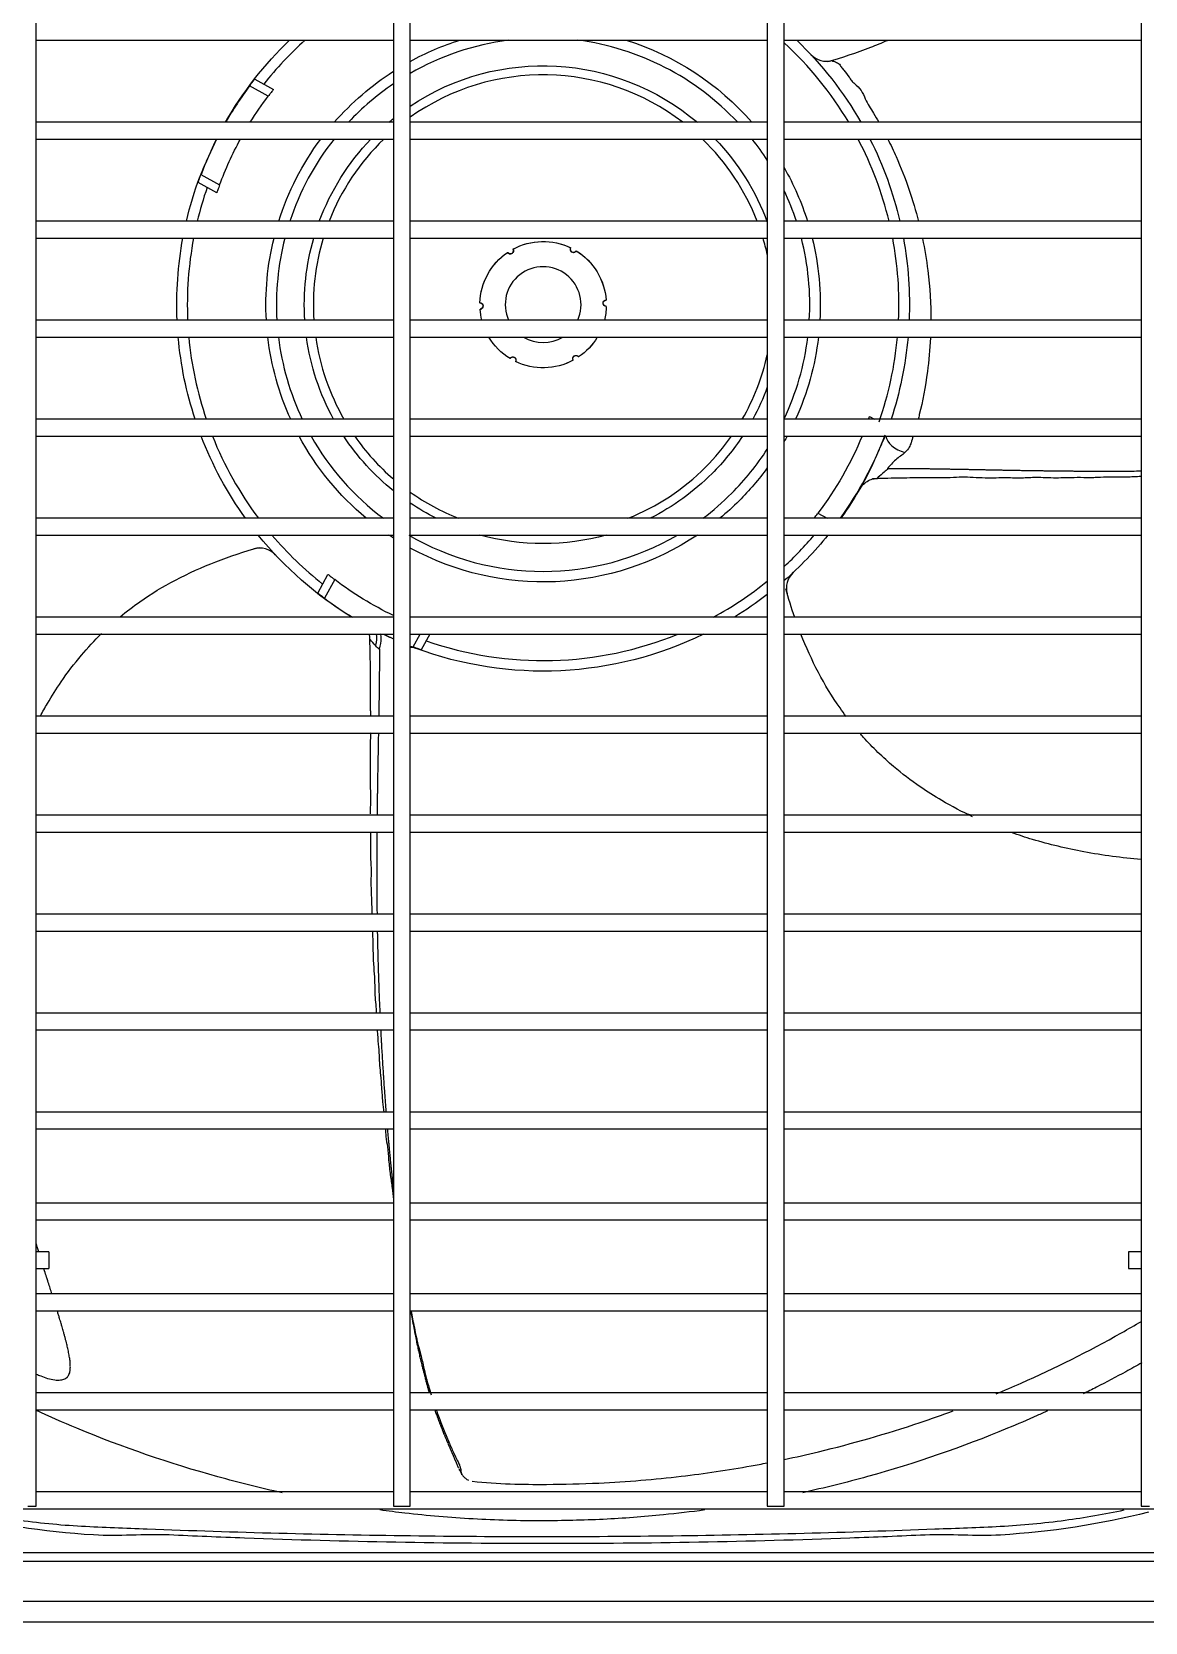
# Model space of a CAD drawing. Extents: x 58467 to 79089, y -33726 to -17391.
# Drawn here: x 78310.51 to 78336.95, y -19215.69 to -19177.94 of the extents above; entities that cross this region are included whole.
import ezdxf

# ---------------------------------------------------------------- set-up
doc = ezdxf.new("R2010")
doc.units = 0
doc.header["$LTSCALE"] = 100

# ---------------------------------------------------------------- blocks, each defined once
blk = doc.blocks.new('ZSGT')
at = {"color": 3}
for p, q in [((40273.512, -24624.08, -3.539), (40273.512, -24505.717, -3.539)), ((40281.991, -24505.717, -3.539), (40281.991, -24624.08, -3.539)), ((40282.391, -24624.08, -3.539), (40282.391, -24505.717, -3.539)), ((40290.87, -24505.717, -3.539), (40290.87, -24624.08, -3.539)), ((40291.27, -24624.08, -3.539), (40291.27, -24505.717, -3.539)), ((40299.748, -24505.717, -3.539), (40299.748, -24624.08, -3.539)), ((40273.513, -24589.278, -3.539), (40281.992, -24589.278, -3.539)), ((40282.392, -24589.278, -3.539), (40290.869, -24589.278, -3.539)), ((40291.269, -24589.278, -3.539), (40299.748, -24589.278, -3.539)), ((40291.906, -24589.621, -3.539), (40291.924, -24589.641, -3.539)), ((40278.7, -24590.204, -3.539), (40279.145, -24590.448, -3.539)), ((40279.02, -24590.608, -3.539), (40278.577, -24590.365, -3.539)), ((40281.992, -24591.228, -3.539), (40273.513, -24591.228, -3.539)), ((40290.869, -24591.228, -3.539), (40282.392, -24591.228, -3.539)), ((40299.748, -24591.228, -3.539), (40291.269, -24591.228, -3.539)), ((40273.513, -24591.628, -3.539), (40281.992, -24591.628, -3.539)), ((40282.392, -24591.628, -3.539), (40290.869, -24591.628, -3.539)), ((40291.269, -24591.628, -3.539), (40299.748, -24591.628, -3.539)), ((40277.423, -24592.468, -3.539), (40277.866, -24592.712, -3.539)), ((40277.798, -24592.902, -3.539), (40277.353, -24592.658, -3.539)), ((40281.992, -24593.577, -3.539), (40273.513, -24593.577, -3.539)), ((40290.869, -24593.577, -3.539), (40282.392, -24593.577, -3.539)), ((40299.748, -24593.577, -3.539), (40291.269, -24593.577, -3.539)), ((40273.513, -24593.977, -3.539), (40281.992, -24593.977, -3.539)), ((40282.392, -24593.977, -3.539), (40290.869, -24593.977, -3.539)), ((40291.269, -24593.977, -3.539), (40299.748, -24593.977, -3.539)), ((40281.992, -24595.927, -3.539), (40273.513, -24595.927, -3.539)), ((40290.869, -24595.927, -3.539), (40282.392, -24595.927, -3.539)), ((40299.748, -24595.927, -3.539), (40291.269, -24595.927, -3.539)), ((40273.513, -24596.327, -3.539), (40281.992, -24596.327, -3.539)), ((40282.392, -24596.327, -3.539), (40290.869, -24596.327, -3.539)), ((40291.269, -24596.327, -3.539), (40299.748, -24596.327, -3.539)), ((40293.295, -24598.211, -3.539), (40293.415, -24598.277, -3.539)), ((40281.992, -24598.277, -3.539), (40273.513, -24598.277, -3.539)), ((40290.869, -24598.277, -3.539), (40282.392, -24598.277, -3.539)), ((40299.748, -24598.277, -3.539), (40291.269, -24598.277, -3.539)), ((40273.513, -24598.677, -3.539), (40281.992, -24598.677, -3.539)), ((40282.392, -24598.677, -3.539), (40290.869, -24598.677, -3.539)), ((40291.269, -24598.677, -3.539), (40299.748, -24598.677, -3.539)), ((40292.073, -24600.506, -3.539), (40292.293, -24600.626, -3.539)), ((40281.992, -24600.626, -3.539), (40273.513, -24600.626, -3.539)), ((40290.869, -24600.626, -3.539), (40282.392, -24600.626, -3.539)), ((40299.748, -24600.626, -3.539), (40291.269, -24600.626, -3.539)), ((40273.513, -24601.026, -3.539), (40281.992, -24601.026, -3.539)), ((40282.392, -24601.026, -3.539), (40290.869, -24601.026, -3.539)), ((40291.269, -24601.026, -3.539), (40299.748, -24601.026, -3.539)), ((40279.188, -24601.492, -3.539), (40279.17, -24601.472, -3.539)), ((40280.194, -24602.404, -3.539), (40280.438, -24601.959, -3.539)), ((40291.482, -24601.916, -3.539), (40291.463, -24601.934, -3.539)), ((40280.598, -24602.083, -3.539), (40280.355, -24602.526, -3.539)), ((40281.992, -24602.976, -3.539), (40273.513, -24602.976, -3.539)), ((40290.869, -24602.976, -3.539), (40282.392, -24602.976, -3.539)), ((40299.748, -24602.976, -3.539), (40291.269, -24602.976, -3.539)), ((40273.513, -24603.376, -3.539), (40281.992, -24603.376, -3.539)), ((40282.392, -24603.376, -3.539), (40290.869, -24603.376, -3.539)), ((40282.458, -24603.681, -3.539), (40282.626, -24603.376, -3.539)), ((40282.854, -24603.376, -3.539), (40282.648, -24603.75, -3.539)), ((40291.269, -24603.376, -3.539), (40299.748, -24603.376, -3.539)), ((40281.992, -24605.325, -3.539), (40273.513, -24605.325, -3.539)), ((40290.869, -24605.325, -3.539), (40282.392, -24605.325, -3.539)), ((40299.748, -24605.325, -3.539), (40291.269, -24605.325, -3.539)), ((40273.513, -24605.725, -3.539), (40281.992, -24605.725, -3.539)), ((40282.392, -24605.725, -3.539), (40290.869, -24605.725, -3.539)), ((40291.269, -24605.725, -3.539), (40299.748, -24605.725, -3.539)), ((40281.992, -24607.675, -3.539), (40273.513, -24607.675, -3.539)), ((40290.869, -24607.675, -3.539), (40282.392, -24607.675, -3.539)), ((40299.748, -24607.675, -3.539), (40291.269, -24607.675, -3.539)), ((40273.513, -24608.075, -3.539), (40281.992, -24608.075, -3.539)), ((40282.392, -24608.075, -3.539), (40290.869, -24608.075, -3.539)), ((40291.269, -24608.075, -3.539), (40299.748, -24608.075, -3.539)), ((40281.992, -24610.025, -3.539), (40273.513, -24610.025, -3.539)), ((40290.869, -24610.025, -3.539), (40282.392, -24610.025, -3.539)), ((40299.748, -24610.025, -3.539), (40291.269, -24610.025, -3.539)), ((40273.513, -24610.425, -3.539), (40281.992, -24610.425, -3.539)), ((40282.392, -24610.425, -3.539), (40290.869, -24610.425, -3.539)), ((40291.269, -24610.425, -3.539), (40299.748, -24610.425, -3.539)), ((40281.992, -24612.374, -3.539), (40273.513, -24612.374, -3.539)), ((40290.869, -24612.374, -3.539), (40282.392, -24612.374, -3.539)), ((40299.748, -24612.374, -3.539), (40291.269, -24612.374, -3.539)), ((40273.513, -24612.774, -3.539), (40281.992, -24612.774, -3.539)), ((40282.392, -24612.774, -3.539), (40290.869, -24612.774, -3.539)), ((40291.269, -24612.774, -3.539), (40299.748, -24612.774, -3.539)), ((40281.992, -24614.724, -3.539), (40273.513, -24614.724, -3.539)), ((40290.869, -24614.724, -3.539), (40282.392, -24614.724, -3.539)), ((40299.748, -24614.724, -3.539), (40291.269, -24614.724, -3.539)), ((40273.513, -24615.124, -3.539), (40281.992, -24615.124, -3.539)), ((40282.392, -24615.124, -3.539), (40290.869, -24615.124, -3.539)), ((40291.269, -24615.124, -3.539), (40299.748, -24615.124, -3.539)), ((40281.992, -24616.881, -3.539), (40273.513, -24616.881, -3.539)), ((40290.869, -24616.881, -3.539), (40282.392, -24616.881, -3.539)), ((40299.748, -24616.881, -3.539), (40291.269, -24616.881, -3.539)), ((40273.513, -24617.281, -3.539), (40281.992, -24617.281, -3.539)), ((40282.392, -24617.281, -3.539), (40290.869, -24617.281, -3.539)), ((40291.269, -24617.281, -3.539), (40299.748, -24617.281, -3.539)), ((40273.812, -24618.038, -3.539), (40273.512, -24618.038, -3.539)), ((40299.748, -24618.038, -3.539), (40299.448, -24618.038, -3.539)), ((40299.448, -24618.038, -3.539), (40299.448, -24618.438, -3.539)), ((40273.512, -24618.438, -3.539), (40273.812, -24618.438, -3.539)), ((40299.448, -24618.438, -3.539), (40299.748, -24618.438, -3.539)), ((40281.991, -24619.037, -3.539), (40273.513, -24619.037, -3.539)), ((40290.87, -24619.037, -3.539), (40282.391, -24619.037, -3.539)), ((40299.748, -24619.037, -3.539), (40291.27, -24619.037, -3.539)), ((40273.513, -24619.437, -3.539), (40281.991, -24619.437, -3.539)), ((40273.513, -24619.437, -3.539), (40281.991, -24619.437, -3.539)), ((40282.391, -24619.437, -3.539), (40290.87, -24619.437, -3.539)), ((40291.27, -24619.437, -3.539), (40299.748, -24619.437, -3.539)), ((40281.992, -24621.387, -3.539), (40273.512, -24621.387, -3.539)), ((40290.87, -24621.387, -3.539), (40282.391, -24621.387, -3.539)), ((40299.748, -24621.387, -3.539), (40291.269, -24621.387, -3.539)), ((40273.512, -24621.787, -3.539), (40281.992, -24621.787, -3.539)), ((40282.391, -24621.787, -3.539), (40290.87, -24621.787, -3.539)), ((40291.269, -24621.787, -3.539), (40299.748, -24621.787, -3.539)), ((40281.992, -24623.737, -3.539), (40273.512, -24623.737, -3.539)), ((40290.87, -24623.737, -3.539), (40282.391, -24623.737, -3.539)), ((40299.748, -24623.737, -3.539), (40291.269, -24623.737, -3.539)), ((40263.934, -24624.137, -3.539), (40309.327, -24624.137, -3.539)), ((40273.312, -24624.08, -3.539), (40273.512, -24624.08, -3.539)), ((40281.991, -24624.08, -3.539), (40282.191, -24624.08, -3.539)), ((40282.191, -24624.08, -3.539), (40282.391, -24624.08, -3.539)), ((40290.87, -24624.08, -3.539), (40291.07, -24624.08, -3.539)), ((40291.07, -24624.08, -3.539), (40291.27, -24624.08, -3.539)), ((40299.748, -24624.08, -3.539), (40299.948, -24624.08, -3.539)), ((40311.158, -24625.391, -3.539), (40262.103, -24625.391, -3.539)), ((40262.255, -24625.179, -3.539), (40311.006, -24625.179, -3.539)), ((40255.667, -24626.332, -3.539), (40323.672, -24626.332, -3.539)), ((40323.672, -24626.832, -3.539), (40255.667, -24626.832, -3.539))]:
    blk.add_line(p, q, dxfattribs=at)
at = {"color": 3, "extrusion": (0, 0, -1)}
for centre, radius, start, end in [((-40285.547, -24595.557, 3.539), 8.699, 29.8462, 46.2041), ((-40285.547, -24595.557, 3.539), 6.582, 61.3463, 72.5288), ((-40285.547, -24595.557, 3.539), 5.671, 56.1881, 130.2356), ((-40285.547, -24595.557, 3.539), 6.582, 107.46, 138.87), ((-40285.547, -24595.557, 3.539), 8.699, 133.7974, 150.1554), ((-40285.547, -24595.557, 3.539), 6.582, 41.1187, 57.3019), ((-40285.547, -24595.557, 3.539), 8.191, 31.9061, 37.1733), ((-40285.547, -24595.557, 3.539), 5.671, 49.7531, 51.1706), ((-40285.547, -24595.557, 3.539), 8.191, 20.3267, 28.6663), ((-40285.547, -24595.557, 3.539), 6.582, 17.4994, 36.6469), ((-40285.547, -24595.557, 3.539), 5.671, 20.4244, 43.8468), ((-40285.547, -24595.557, 3.539), 5.671, 136.1419, 159.8006), ((-40285.547, -24595.557, 3.539), 8.699, 153.1491, 166.8469), ((-40285.547, -24595.557, 3.539), 8.699, 13.1523, 20.4357), ((-40285.547, -24595.557, 3.539), 6.582, 150.3844, 162.4894), ((-40285.547, -24595.557, 3.539), 8.699, 357.5599, 10.4611), ((-40285.547, -24595.557, 3.539), 6.582, 356.7712, 13.8825), ((-40285.547, -24595.557, 3.539), 5.671, 356.2537, 16.1662), ((-40285.547, -24595.557, 3.539), 1.5, 61.5149, 115.7863), ((-40285.547, -24595.557, 3.539), 1.5, 61.6151, 115.8849), ((-40285.547, -24595.557, 3.539), 6.582, 166.1063, 183.2175), ((-40285.547, -24595.557, 3.539), 8.699, 169.5381, 182.4392), ((-40285.547, -24595.557, 3.539), 1.5, 1.6151, 55.8849), ((-40285.547, -24595.557, 3.539), 1.5, 1.5149, 55.7851), ((-40284.769, -24594.275, 3.539), 0.075, 150.1825, 327.3175), ((-40286.268, -24594.242, 3.539), 0.075, 210.1825, 27.3175), ((-40285.547, -24595.557, 3.539), 1.5, 121.5137, 175.7851), ((-40285.547, -24595.557, 3.539), 1.5, 121.6151, 175.8849), ((-40284.047, -24595.589, 3.539), 0.075, 90.1825, 267.3175), ((-40287.046, -24595.524, 3.539), 0.075, 270.1825, 87.3175), ((-40285.547, -24595.557, 3.539), 1.5, 181.5149, 194.2929), ((-40285.547, -24595.557, 3.539), 1.5, 181.6151, 194.293), ((-40285.547, -24595.557, 3.539), 1.5, 345.7067, 355.8849), ((-40285.547, -24595.557, 3.539), 1.5, 345.707, 355.7851), ((-40285.547, -24595.557, 3.539), 8.699, 341.7788, 354.9192), ((-40285.547, -24595.557, 3.539), 6.582, 335.5875, 353.2781), ((-40285.547, -24595.557, 3.539), 5.671, 331.3406, 352.1925), ((-40285.547, -24595.557, 3.539), 1.5, 301.6151, 329.0993), ((-40285.547, -24595.557, 3.539), 1.5, 301.5149, 329.0994), ((-40285.547, -24595.557, 3.539), 1.5, 210.8995, 235.8849), ((-40285.547, -24595.557, 3.539), 1.5, 210.8996, 235.7851), ((-40285.547, -24595.557, 3.539), 6.582, 186.7106, 204.4012), ((-40285.547, -24595.557, 3.539), 8.699, 185.0787, 198.2204), ((-40286.325, -24596.839, 3.539), 0.075, 330.1825, 147.3175), ((-40284.825, -24596.872, 3.539), 0.075, 30.1825, 207.3175), ((-40285.547, -24595.557, 3.539), 1.5, 241.6151, 295.8849), ((-40285.547, -24595.557, 3.539), 1.5, 241.5149, 295.7851), ((-40285.547, -24595.557, 3.539), 5.671, 200.1825, 208.6481), ((-40285.547, -24595.557, 3.539), 8.699, 324.354, 338.9829), ((-40285.547, -24595.557, 3.539), 6.582, 309.6281, 331.7062), ((-40285.547, -24595.557, 3.539), 5.671, 308.8237, 326.6212), ((-40285.547, -24595.557, 3.539), 5.671, 213.3675, 225), ((-40285.547, -24595.557, 3.539), 6.582, 208.2825, 209.5987), ((-40285.547, -24595.557, 3.539), 8.191, 202.3896, 217.1733), ((-40285.547, -24595.557, 3.539), 5.671, 225, 243.36), ((-40285.547, -24595.557, 3.539), 6.582, 216.0225, 225), ((-40285.547, -24595.557, 3.539), 8.699, 207.6697, 215.6475), ((-40285.547, -24595.557, 3.539), 5.671, 296.6287, 303.8063), ((-40285.547, -24595.557, 3.539), 6.582, 225, 230.3606), ((-40285.547, -24595.557, 3.539), 8.699, 301.4717, 321.0407), ((-40285.547, -24595.557, 3.539), 6.582, 302.6925, 303.8006), ((-40285.547, -24595.557, 3.539), 6.582, 236.1881, 298.6481), ((-40285.547, -24595.557, 3.539), 5.671, 254.6606, 285.3281), ((-40285.547, -24595.557, 3.539), 8.699, 218.9608, 228.8617), ((-40285.547, -24595.557, 3.539), 8.191, 295.7297, 307.1733), ((-40285.547, -24595.557, 3.539), 8.699, 232.2719, 238.5298), ((-40285.547, -24595.557, 3.539), 8.699, 244.013, 290.4357)]:
    blk.add_arc(centre, radius, start, end, dxfattribs=at)
at = {"color": 3}
for radius, start, end in [(8.449, 131.9985, 141.7132), (6.332, 97.4588, 119.8969), (6.332, 43.1269, 82.5413), (8.449, 30.8221, 47.3623), (6.332, 124.1663, 136.8731), (5.455, 52.5206, 125.3531), (8.691, 143.3149, 150.1257), (8.691, 153.1224, 159.1851), (6.332, 141.6487, 161.7863), (5.455, 133.9256, 158.7262), (5.455, 21.2737, 46.0744), (6.332, 32.7938, 38.3513), (8.449, 13.5504, 27.7135), (8.449, 160.7868, 166.4509), (6.332, 18.2138, 25.3407), (8.449, 169.2259, 182.5124), (6.332, 165.5606, 183.3525), (5.455, 163.17, 183.8925), (5.455, 12.6281, 16.83), (6.332, 356.6475, 14.4394), (8.449, 357.4888, 10.7754), (0.9, 335.7, 204.3), (8.449, 185.2309, 198.779), (6.332, 186.9862, 205.4419), (5.455, 188.1225, 209.9138), (0.9, 238.86, 301.14), (6.332, 334.6538, 353.0137), (8.449, 340.7868, 354.7704), (5.455, 330.0863, 347.3662), (8.691, 324.3167, 339.1851), (8.449, 201.6703, 216.8719), (6.332, 209.52, 233.19), (5.455, 214.8862, 229.32), (5.455, 315, 325.1138), (6.332, 315, 327.2006), (5.455, 291.6619, 315), (5.455, 234.6525, 248.3381), (6.332, 306.81, 315), (8.449, 220.3428, 231.7132), (6.332, 239.7431, 300.2569), (8.449, 312.6368, 319.6553), (8.449, 298.5801, 309.0506), (8.691, 233.3149, 238.6118), (8.691, 244.1151, 245.8497), (8.449, 250.7868, 292.2588)]:
    blk.add_arc((40285.547, -24595.557, -3.539), radius, start, end, dxfattribs=at)
at = {"color": 3, "extrusion": (5.64183e-06, -6.04419e-06, 1)}
blk.add_arc((40292.27, -24589.279, -3.162), 0.5, 223.0877, 286.4734, dxfattribs=at)
at = {"color": 3, "extrusion": (-5.50525e-06, 5.89787e-06, 1)}
blk.add_arc((40278.823, -24601.834, -3.908), 0.5, 43.0877, 106.4735, dxfattribs=at)
at = {"color": 3, "extrusion": (-5.62471e-06, -5.25028e-06, 1)}
blk.add_arc((40291.824, -24602.28, -3.635), 0.5, 133.0877, 196.4725, dxfattribs=at)
at = {"color": 3}
for centre, major_axis, ratio, start_param, end_param in [((40294.166, -24598.768, -3.539), (-0.468, 0.175), 0.588101, 0.279088, 1.726902), ((40281.275, -24603.703, -3.539), (0.232, 0.443), 0.512974, -1.203049, -0.512348), ((40282.335, -24604.176, -3.539), (0.175, 0.468), 0.588101, 0, 0.392495)]:
    blk.add_ellipse(centre, major_axis=major_axis, ratio=ratio, start_param=start_param, end_param=end_param, dxfattribs=at)
for points, knots in [([(40293.713, -24589.291, -3.539), (40293.583, -24589.348, -3.539), (40293.117, -24589.539, -3.539), (40292.64, -24589.699, -3.539), (40292.289, -24589.795, -3.539)], [0, 0, 0, 0, 0.284303, 1, 1, 1, 1]), ([(40292.406, -24589.765, -3.539), (40292.406, -24589.768, -3.539), (40292.41, -24589.771, -3.539), (40292.43, -24589.779, -3.539), (40292.446, -24589.783, -3.539), (40292.496, -24589.798, -3.539), (40292.531, -24589.81, -3.539), (40292.591, -24589.853, -3.539), (40292.606, -24589.886, -3.539), (40292.643, -24589.942, -3.539), (40292.664, -24589.968, -3.539), (40292.733, -24590.045, -3.539), (40292.774, -24590.1, -3.539), (40292.831, -24590.183, -3.539), (40292.848, -24590.211, -3.539), (40292.887, -24590.264, -3.539), (40292.914, -24590.287, -3.539), (40292.999, -24590.358, -3.539), (40293.052, -24590.413, -3.539), (40293.138, -24590.536, -3.539), (40293.17, -24590.604, -3.539), (40293.222, -24590.735, -3.539), (40293.252, -24590.792, -3.539), (40293.321, -24590.902, -3.539), (40293.361, -24590.957, -3.539), (40293.438, -24591.084, -3.539), (40293.478, -24591.154, -3.539), (40293.517, -24591.225, -3.539)], [0, 0, 0, 0, 0.020274, 0.020274, 0.047518, 0.047518, 0.102008, 0.102008, 0.156498, 0.156498, 0.210988, 0.210988, 0.319967, 0.319967, 0.374457, 0.374457, 0.428947, 0.428947, 0.537926, 0.537926, 0.646906, 0.646906, 0.755886, 0.755886, 0.864865, 0.864865, 1, 1, 1, 1]), ([(40278.577, -24590.365, -3.539), (40278.591, -24590.346, -3.539), (40278.605, -24590.328, -3.539), (40278.631, -24590.293, -3.539), (40278.643, -24590.277, -3.539), (40278.665, -24590.249, -3.539), (40278.674, -24590.237, -3.539), (40278.689, -24590.218, -3.539), (40278.694, -24590.211, -3.539), (40278.699, -24590.205, -3.539), (40278.7, -24590.204, -3.539), (40278.7, -24590.204, -3.539)], [0, 0, 0, 0, 0.217793, 0.217793, 0.435623, 0.435623, 0.652794, 0.652794, 0.867695, 0.867695, 1, 1, 1, 1]), ([(40279.145, -24590.448, -3.539), (40279.145, -24590.448, -3.539), (40279.142, -24590.451, -3.539), (40279.133, -24590.462, -3.539), (40279.126, -24590.471, -3.539), (40279.109, -24590.493, -3.539), (40279.099, -24590.506, -3.539), (40279.075, -24590.536, -3.539), (40279.062, -24590.553, -3.539), (40279.04, -24590.583, -3.539), (40279.03, -24590.595, -3.539), (40279.02, -24590.608, -3.539)], [0, 0, 0, 0, 0.211356, 0.211356, 0.422617, 0.422617, 0.635365, 0.635365, 0.851032, 0.851032, 1, 1, 1, 1]), ([(40277.766, -24591.671, -3.539), (40277.756, -24591.692, -3.539), (40277.747, -24591.712, -3.539), (40277.693, -24591.828, -3.539), (40277.649, -24591.926, -3.539), (40277.567, -24592.109, -3.539), (40277.529, -24592.196, -3.539), (40277.458, -24592.361, -3.539), (40277.425, -24592.441, -3.539), (40277.396, -24592.52, -3.539)], [0, 0, 0, 0, 0.07319, 0.07319, 0.416738, 0.416738, 0.719921, 0.719921, 1, 1, 1, 1]), ([(40293.732, -24591.627, -3.539), (40293.802, -24591.765, -3.539), (40293.867, -24591.904, -3.539), (40294.158, -24592.558, -3.539), (40294.333, -24593.076, -3.539), (40294.462, -24593.583, -3.539)], [0, 0, 0, 0, 0.21097, 0.21097, 1, 1, 1, 1]), ([(40277.353, -24592.658, -3.539), (40277.353, -24592.658, -3.539), (40277.355, -24592.655, -3.539), (40277.36, -24592.641, -3.539), (40277.363, -24592.63, -3.539), (40277.373, -24592.604, -3.539), (40277.378, -24592.588, -3.539), (40277.391, -24592.553, -3.539), (40277.399, -24592.532, -3.539), (40277.412, -24592.498, -3.539), (40277.417, -24592.483, -3.539), (40277.423, -24592.468, -3.539)], [0, 0, 0, 0, 0.211758, 0.211758, 0.423432, 0.423432, 0.636431, 0.636431, 0.852021, 0.852021, 1, 1, 1, 1]), ([(40277.866, -24592.712, -3.539), (40277.858, -24592.733, -3.539), (40277.85, -24592.755, -3.539), (40277.836, -24592.795, -3.539), (40277.829, -24592.815, -3.539), (40277.817, -24592.848, -3.539), (40277.812, -24592.863, -3.539), (40277.804, -24592.885, -3.539), (40277.801, -24592.894, -3.539), (40277.799, -24592.901, -3.539), (40277.798, -24592.902, -3.539), (40277.798, -24592.902, -3.539)], [0, 0, 0, 0, 0.21816, 0.21816, 0.436362, 0.436362, 0.653817, 0.653817, 0.868707, 0.868707, 1, 1, 1, 1]), ([(40294.554, -24593.984, -3.539), (40294.608, -24594.241, -3.539), (40294.65, -24594.495, -3.539), (40294.732, -24595.154, -3.539), (40294.754, -24595.552, -3.539), (40294.753, -24595.934, -3.539)], [0, 0, 0, 0, 0.378219, 0.378219, 1, 1, 1, 1]), ([(40284.703, -24594.315, -3.539), (40284.712, -24594.331, -3.539), (40284.748, -24594.357, -3.539), (40284.799, -24594.348, -3.539), (40284.828, -24594.322, -3.539), (40284.841, -24594.295, -3.539), (40284.842, -24594.264, -3.539), (40284.835, -24594.245, -3.539), (40284.831, -24594.237, -3.539)], [0, 0, 0, 0, 0.25, 0.5, 0.625, 0.75, 0.875, 1, 1, 1, 1]), ([(40286.2, -24594.205, -3.539), (40286.191, -24594.221, -3.539), (40286.186, -24594.265, -3.539), (40286.22, -24594.305, -3.539), (40286.257, -24594.317, -3.539), (40286.287, -24594.315, -3.539), (40286.314, -24594.3, -3.539), (40286.327, -24594.285, -3.539), (40286.332, -24594.277, -3.539)], [0, 0, 0, 0, 0.25, 0.5, 0.625, 0.75, 0.875, 1, 1, 1, 1]), ([(40284.049, -24595.667, -3.539), (40284.068, -24595.667, -3.539), (40284.108, -24595.649, -3.539), (40284.126, -24595.6, -3.539), (40284.118, -24595.561, -3.539), (40284.101, -24595.537, -3.539), (40284.075, -24595.521, -3.539), (40284.055, -24595.517, -3.539), (40284.046, -24595.517, -3.539)], [0, 0, 0, 0, 0.25, 0.5, 0.625, 0.75, 0.875, 1, 1, 1, 1]), ([(40294.742, -24596.342, -3.539), (40294.73, -24596.62, -3.539), (40294.705, -24596.888, -3.539), (40294.624, -24597.508, -3.539), (40294.559, -24597.849, -3.539), (40294.47, -24598.205, -3.539), (40294.46, -24598.243, -3.539), (40294.45, -24598.282, -3.539)], [0, 0, 0, 0, 0.387206, 0.387206, 0.93276, 0.93276, 1, 1, 1, 1]), ([(40293.273, -24598.276, -3.539), (40293.278, -24598.262, -3.539), (40293.282, -24598.249, -3.539), (40293.29, -24598.228, -3.539), (40293.292, -24598.22, -3.539), (40293.295, -24598.213, -3.539), (40293.295, -24598.211, -3.539), (40293.295, -24598.211, -3.539)], [0, 0, 0, 0, 0.355105, 0.355105, 0.755417, 0.755417, 1, 1, 1, 1]), ([(40293.328, -24599.442, -3.539), (40293.337, -24599.422, -3.539), (40293.347, -24599.401, -3.539), (40293.401, -24599.285, -3.539), (40293.445, -24599.188, -3.539), (40293.526, -24599.004, -3.539), (40293.564, -24598.918, -3.539), (40293.623, -24598.78, -3.539), (40293.645, -24598.728, -3.539), (40293.666, -24598.676, -3.539)], [0, 0, 0, 0, 0.08108, 0.08108, 0.461663, 0.461663, 0.79753, 0.79753, 1, 1, 1, 1]), ([(40294.334, -24598.677, -3.539), (40294.317, -24598.732, -3.539), (40294.298, -24598.786, -3.539), (40294.274, -24598.871, -3.539), (40294.26, -24598.903, -3.539), (40294.216, -24598.978, -3.539), (40294.186, -24599.023, -3.539), (40294.138, -24599.068, -3.539)], [0, 0, 0, 0, 0.427919, 0.427919, 0.71396, 0.71396, 1, 1, 1, 1]), ([(40294.138, -24599.068, -3.539), (40294.076, -24599.126, -3.539), (40293.993, -24599.176, -3.539), (40293.847, -24599.302, -3.539), (40293.786, -24599.377, -3.539), (40293.721, -24599.443, -3.539)], [0, 0, 0, 0, 0.5, 0.5, 1, 1, 1, 1]), ([(40293.069, -24599.926, -3.539), (40293.068, -24599.926, -3.539), (40293.068, -24599.926, -3.539), (40293.068, -24599.927, -3.539), (40293.07, -24599.923, -3.539), (40293.072, -24599.92, -3.539), (40293.096, -24599.88, -3.539), (40293.155, -24599.808, -3.539), (40293.269, -24599.728, -3.539), (40293.385, -24599.685, -3.539), (40293.458, -24599.684, -3.539), (40293.485, -24599.686, -3.539)], [0, 0, 0, 0, 0.033603, 0.066016, 0.071783, 0.077551, 0.090545, 0.331487, 0.591566, 0.854337, 1, 1, 1, 1]), ([(40293.368, -24599.683, -3.539), (40293.563, -24599.676, -3.539), (40293.96, -24599.665, -3.539), (40294.382, -24599.662, -3.539), (40294.667, -24599.661, -3.539), (40294.79, -24599.662, -3.539), (40294.921, -24599.66, -3.539), (40295.03, -24599.663, -3.539), (40295.131, -24599.662, -3.539), (40295.293, -24599.655, -3.539), (40295.477, -24599.638, -3.539), (40295.758, -24599.654, -3.539), (40296.143, -24599.67, -3.539), (40296.452, -24599.659, -3.539), (40296.699, -24599.664, -3.539), (40296.824, -24599.667, -3.539), (40297.007, -24599.665, -3.539), (40297.203, -24599.647, -3.539), (40297.484, -24599.661, -3.539), (40297.812, -24599.668, -3.539), (40298.13, -24599.653, -3.539), (40298.371, -24599.656, -3.539), (40298.533, -24599.658, -3.539), (40298.616, -24599.658, -3.539), (40298.769, -24599.648, -3.539), (40298.947, -24599.64, -3.539), (40299.164, -24599.645, -3.539), (40299.417, -24599.646, -3.539), (40299.609, -24599.636, -3.539), (40299.733, -24599.63, -3.539), (40299.749, -24599.629, -3.539)], [0, 0, 0, 0, 0.086927, 0.17607, 0.186813, 0.212809, 0.232759, 0.251976, 0.264118, 0.276953, 0.324589, 0.364075, 0.406459, 0.489914, 0.52257, 0.535292, 0.546877, 0.601972, 0.636018, 0.672402, 0.744707, 0.800023, 0.809861, 0.818716, 0.836443, 0.879261, 0.904512, 0.931969, 0.990672, 1, 1, 1, 1]), ([(40293.645, -24599.533, -3.539), (40293.594, -24599.579, -3.539), (40293.543, -24599.624, -3.539), (40293.487, -24599.667, -3.539), (40293.477, -24599.677, -3.539), (40293.48, -24599.679, -3.539)], [0, 0, 0, 0, 0.677972, 0.677972, 1, 1, 1, 1]), ([(40293.735, -24599.445, -3.539), (40293.735, -24599.446, -3.539), (40293.735, -24599.446, -3.539), (40293.706, -24599.477, -3.539), (40293.676, -24599.506, -3.539), (40293.645, -24599.533, -3.539)], [0, 0, 0, 0, 0.000046, 0.000046, 1, 1, 1, 1]), ([(40293.735, -24599.445, -3.539), (40293.751, -24599.445, -3.539), (40293.792, -24599.445, -3.539), (40293.876, -24599.445, -3.539), (40293.968, -24599.444, -3.539), (40294.062, -24599.445, -3.539), (40294.146, -24599.445, -3.539), (40294.228, -24599.445, -3.539), (40294.323, -24599.446, -3.539), (40294.423, -24599.446, -3.539), (40294.535, -24599.448, -3.539), (40294.634, -24599.449, -3.539), (40294.74, -24599.45, -3.539), (40294.84, -24599.452, -3.539), (40294.941, -24599.453, -3.539), (40295.056, -24599.455, -3.539), (40295.158, -24599.457, -3.539), (40295.275, -24599.459, -3.539), (40295.392, -24599.461, -3.539), (40295.512, -24599.463, -3.539), (40295.617, -24599.465, -3.539), (40295.725, -24599.468, -3.539), (40295.848, -24599.47, -3.539), (40295.975, -24599.472, -3.539), (40296.101, -24599.475, -3.539), (40296.227, -24599.477, -3.539), (40296.352, -24599.48, -3.539), (40296.477, -24599.482, -3.539), (40296.601, -24599.484, -3.539), (40296.726, -24599.487, -3.539), (40296.851, -24599.489, -3.539), (40296.977, -24599.491, -3.539), (40297.103, -24599.493, -3.539), (40297.247, -24599.495, -3.539), (40297.376, -24599.497, -3.539), (40297.524, -24599.499, -3.539), (40297.657, -24599.501, -3.539), (40297.789, -24599.502, -3.539), (40297.937, -24599.503, -3.539), (40298.067, -24599.505, -3.539), (40298.212, -24599.506, -3.539), (40298.342, -24599.507, -3.539), (40298.488, -24599.507, -3.539), (40298.634, -24599.508, -3.539), (40298.781, -24599.508, -3.539), (40298.929, -24599.508, -3.539), (40299.062, -24599.508, -3.539), (40299.213, -24599.507, -3.539), (40299.349, -24599.507, -3.539), (40299.517, -24599.506, -3.539), (40299.639, -24599.505, -3.539), (40299.727, -24599.504, -3.539), (40299.749, -24599.504, -3.539)], [0, 0, 0, 0, 0.009657, 0.02509, 0.048239, 0.063672, 0.079104, 0.094537, 0.109969, 0.133118, 0.148551, 0.1717, 0.187132, 0.202565, 0.225714, 0.241146, 0.264295, 0.279728, 0.302877, 0.326025, 0.341458, 0.356891, 0.380039, 0.403188, 0.418621, 0.44177, 0.464919, 0.480351, 0.5035, 0.526649, 0.542082, 0.56523, 0.588379, 0.603812, 0.634677, 0.65011, 0.673259, 0.696407, 0.71184, 0.742705, 0.758138, 0.781287, 0.804435, 0.827584, 0.850733, 0.873882, 0.897031, 0.912464, 0.943329, 0.958761, 0.989626, 1, 1, 1, 1]), ([(40291.979, -24600.627, -3.539), (40291.987, -24600.617, -3.539), (40291.997, -24600.605, -3.539), (40292.018, -24600.577, -3.539), (40292.031, -24600.56, -3.539), (40292.054, -24600.531, -3.539), (40292.064, -24600.518, -3.539), (40292.073, -24600.506, -3.539)], [0, 0, 0, 0, 0.33514, 0.33514, 0.728378, 0.728378, 1, 1, 1, 1]), ([(40275.503, -24602.967, -3.539), (40275.654, -24602.841, -3.539), (40276.072, -24602.522, -3.539), (40276.823, -24602.065, -3.539), (40277.778, -24601.641, -3.539), (40278.454, -24601.415, -3.539), (40278.805, -24601.318, -3.539)], [0, 0, 0, 0, 0.160983, 0.427877, 0.710763, 1, 1, 1, 1]), ([(40280.438, -24601.959, -3.539), (40280.438, -24601.959, -3.539), (40280.441, -24601.961, -3.539), (40280.452, -24601.97, -3.539), (40280.461, -24601.977, -3.539), (40280.483, -24601.994, -3.539), (40280.496, -24602.005, -3.539), (40280.526, -24602.028, -3.539), (40280.543, -24602.041, -3.539), (40280.573, -24602.064, -3.539), (40280.585, -24602.074, -3.539), (40280.598, -24602.083, -3.539)], [0, 0, 0, 0, 0.211356, 0.211356, 0.422617, 0.422617, 0.635365, 0.635365, 0.851032, 0.851032, 1, 1, 1, 1]), ([(40280.355, -24602.526, -3.539), (40280.336, -24602.513, -3.539), (40280.318, -24602.499, -3.539), (40280.284, -24602.473, -3.539), (40280.267, -24602.46, -3.539), (40280.239, -24602.439, -3.539), (40280.227, -24602.429, -3.539), (40280.208, -24602.415, -3.539), (40280.201, -24602.409, -3.539), (40280.195, -24602.405, -3.539), (40280.194, -24602.404, -3.539), (40280.194, -24602.404, -3.539)], [0, 0, 0, 0, 0.217793, 0.217793, 0.435623, 0.435623, 0.652794, 0.652794, 0.867695, 0.867695, 1, 1, 1, 1]), ([(40273.61, -24605.319, -3.539), (40273.663, -24605.22, -3.539), (40273.818, -24604.944, -3.539), (40274.129, -24604.454, -3.539), (40274.553, -24603.896, -3.539), (40274.893, -24603.53, -3.539), (40275.061, -24603.366, -3.539)], [0, 0, 0, 0, 0.139399, 0.390327, 0.714739, 1, 1, 1, 1]), ([(40281.41, -24603.375, -3.539), (40281.424, -24603.415, -3.539), (40281.432, -24603.457, -3.539), (40281.426, -24603.499, -3.539), (40281.426, -24603.501, -3.539)], [0, 0, 0, 0, 0.962907, 1, 1, 1, 1]), ([(40281.42, -24603.378, -3.539), (40281.427, -24603.573, -3.539), (40281.438, -24603.97, -3.539), (40281.441, -24604.392, -3.539), (40281.443, -24604.677, -3.539), (40281.442, -24604.8, -3.539), (40281.443, -24604.931, -3.539), (40281.441, -24605.04, -3.539), (40281.442, -24605.141, -3.539), (40281.446, -24605.234, -3.539), (40281.45, -24605.295, -3.539), (40281.452, -24605.329, -3.539)], [0, 0, 0, 0, 0.295836, 0.599217, 0.63578, 0.724251, 0.792145, 0.857546, 0.898871, 0.942551, 1, 1, 1, 1]), ([(40281.571, -24603.655, -3.539), (40281.524, -24603.603, -3.539), (40281.48, -24603.553, -3.539), (40281.437, -24603.497, -3.539), (40281.427, -24603.487, -3.539), (40281.425, -24603.49, -3.539)], [0, 0, 0, 0, 0.677972, 0.677972, 1, 1, 1, 1]), ([(40281.66, -24603.731, -3.539), (40281.689, -24603.641, -3.539), (40281.705, -24603.555, -3.539), (40281.705, -24603.44, -3.539), (40281.698, -24603.402, -3.539), (40281.686, -24603.373, -3.539)], [0, 0, 0, 0, 0.604116, 0.604116, 1, 1, 1, 1]), ([(40292.745, -24605.333, -3.539), (40292.694, -24605.266, -3.539), (40292.452, -24604.934, -3.539), (40292.064, -24604.296, -3.539), (40291.792, -24603.688, -3.539), (40291.669, -24603.377, -3.539)], [0, 0, 0, 0, 0.112654, 0.555033, 1, 1, 1, 1]), ([(40281.658, -24603.744, -3.539), (40281.658, -24603.744, -3.539), (40281.658, -24603.744, -3.539), (40281.627, -24603.716, -3.539), (40281.598, -24603.685, -3.539), (40281.571, -24603.655, -3.539)], [0, 0, 0, 0, 0.000046, 0.000046, 1, 1, 1, 1]), ([(40281.658, -24603.744, -3.539), (40281.658, -24603.76, -3.539), (40281.658, -24603.802, -3.539), (40281.659, -24603.886, -3.539), (40281.659, -24603.978, -3.539), (40281.658, -24604.072, -3.539), (40281.659, -24604.156, -3.539), (40281.658, -24604.237, -3.539), (40281.657, -24604.333, -3.539), (40281.657, -24604.433, -3.539), (40281.656, -24604.545, -3.539), (40281.654, -24604.643, -3.539), (40281.653, -24604.75, -3.539), (40281.652, -24604.85, -3.539), (40281.65, -24604.951, -3.539), (40281.648, -24605.066, -3.539), (40281.647, -24605.168, -3.539), (40281.645, -24605.261, -3.539), (40281.644, -24605.31, -3.539), (40281.644, -24605.33, -3.539)], [0, 0, 0, 0, 0.033268, 0.086429, 0.166172, 0.219334, 0.272495, 0.325657, 0.378819, 0.458561, 0.511723, 0.591466, 0.644627, 0.697789, 0.777532, 0.830693, 0.910436, 0.963598, 1, 1, 1, 1]), ([(40282.648, -24603.75, -3.539), (40282.648, -24603.75, -3.539), (40282.645, -24603.749, -3.539), (40282.631, -24603.744, -3.539), (40282.62, -24603.74, -3.539), (40282.594, -24603.731, -3.539), (40282.578, -24603.725, -3.539), (40282.543, -24603.712, -3.539), (40282.523, -24603.705, -3.539), (40282.488, -24603.692, -3.539), (40282.473, -24603.686, -3.539), (40282.458, -24603.681, -3.539)], [0, 0, 0, 0, 0.211758, 0.211758, 0.423432, 0.423432, 0.636431, 0.636431, 0.852021, 0.852021, 1, 1, 1, 1]), ([(40281.452, -24605.724, -3.539), (40281.452, -24605.737, -3.539), (40281.446, -24605.846, -3.539), (40281.434, -24606.153, -3.539), (40281.445, -24606.462, -3.539), (40281.44, -24606.709, -3.539), (40281.437, -24606.834, -3.539), (40281.439, -24607.017, -3.539), (40281.456, -24607.213, -3.539), (40281.444, -24607.463, -3.539), (40281.441, -24607.592, -3.539), (40281.44, -24607.642, -3.539)], [0, 0, 0, 0, 0.020061, 0.161151, 0.438961, 0.54767, 0.590018, 0.628584, 0.811988, 0.925322, 1, 1, 1, 1]), ([(40281.636, -24605.722, -3.539), (40281.635, -24605.767, -3.539), (40281.633, -24605.859, -3.539), (40281.631, -24605.985, -3.539), (40281.629, -24606.111, -3.539), (40281.626, -24606.237, -3.539), (40281.624, -24606.361, -3.539), (40281.621, -24606.486, -3.539), (40281.619, -24606.611, -3.539), (40281.617, -24606.736, -3.539), (40281.615, -24606.861, -3.539), (40281.612, -24606.987, -3.539), (40281.611, -24607.113, -3.539), (40281.609, -24607.257, -3.539), (40281.606, -24607.386, -3.539), (40281.604, -24607.534, -3.539), (40281.603, -24607.62, -3.539), (40281.603, -24607.673, -3.539), (40281.603, -24607.676, -3.539)], [0, 0, 0, 0, 0.071605, 0.144526, 0.19314, 0.266061, 0.338983, 0.387597, 0.460518, 0.533439, 0.582053, 0.654974, 0.727896, 0.77651, 0.873738, 0.922352, 0.995273, 1, 1, 1, 1]), ([(40295.746, -24607.713, -3.539), (40295.497, -24607.596, -3.539), (40295.073, -24607.373, -3.539), (40294.445, -24606.975, -3.539), (40293.806, -24606.489, -3.539), (40293.344, -24606.043, -3.539), (40293.094, -24605.761, -3.539), (40293.067, -24605.73, -3.539)], [0, 0, 0, 0, 0.248237, 0.430741, 0.666692, 0.9639, 1, 1, 1, 1]), ([(40281.446, -24608.081, -3.539), (40281.446, -24608.109, -3.539), (40281.449, -24608.24, -3.539), (40281.448, -24608.381, -3.539), (40281.445, -24608.543, -3.539), (40281.446, -24608.626, -3.539), (40281.455, -24608.779, -3.539), (40281.463, -24608.957, -3.539), (40281.459, -24609.174, -3.539), (40281.458, -24609.427, -3.539), (40281.473, -24609.714, -3.539), (40281.481, -24609.91, -3.539), (40281.481, -24610.018, -3.539), (40281.481, -24610.024, -3.539)], [0, 0, 0, 0, 0.047203, 0.219949, 0.250675, 0.278328, 0.333689, 0.467407, 0.546264, 0.63201, 0.815334, 0.990362, 1, 1, 1, 1]), ([(40281.599, -24608.073, -3.539), (40281.599, -24608.085, -3.539), (40281.599, -24608.129, -3.539), (40281.598, -24608.222, -3.539), (40281.597, -24608.352, -3.539), (40281.596, -24608.498, -3.539), (40281.596, -24608.644, -3.539), (40281.595, -24608.791, -3.539), (40281.596, -24608.939, -3.539), (40281.596, -24609.072, -3.539), (40281.596, -24609.223, -3.539), (40281.597, -24609.359, -3.539), (40281.598, -24609.527, -3.539), (40281.599, -24609.659, -3.539), (40281.6, -24609.824, -3.539), (40281.602, -24609.934, -3.539), (40281.603, -24610.011, -3.539), (40281.603, -24610.022, -3.539)], [0, 0, 0, 0, 0.018658, 0.069393, 0.145495, 0.221596, 0.297698, 0.3738, 0.449902, 0.526003, 0.576738, 0.678207, 0.728941, 0.83041, 0.881145, 0.982614, 1, 1, 1, 1]), ([(40299.748, -24608.726, -3.539), (40299.292, -24608.689, -3.539), (40298.425, -24608.574, -3.539), (40297.4, -24608.331, -3.539), (40296.835, -24608.148, -3.539), (40296.669, -24608.09, -3.539)], [0, 0, 0, 0, 0.437836, 0.834264, 1, 1, 1, 1]), ([(40281.491, -24610.425, -3.539), (40281.493, -24610.443, -3.539), (40281.501, -24610.556, -3.539), (40281.505, -24610.728, -3.539), (40281.507, -24610.949, -3.539), (40281.517, -24611.188, -3.539), (40281.537, -24611.441, -3.539), (40281.547, -24611.655, -3.539), (40281.55, -24611.828, -3.539), (40281.554, -24611.985, -3.539), (40281.573, -24612.164, -3.539), (40281.581, -24612.306, -3.539), (40281.584, -24612.374, -3.539)], [0, 0, 0, 0, 0.026236, 0.165323, 0.245888, 0.332132, 0.514466, 0.68062, 0.745287, 0.79789, 0.90324, 1, 1, 1, 1]), ([(40281.609, -24610.427, -3.539), (40281.61, -24610.478, -3.539), (40281.612, -24610.563, -3.539), (40281.615, -24610.714, -3.539), (40281.618, -24610.85, -3.539), (40281.622, -24611.019, -3.539), (40281.626, -24611.171, -3.539), (40281.631, -24611.336, -3.539), (40281.636, -24611.484, -3.539), (40281.641, -24611.631, -3.539), (40281.646, -24611.795, -3.539), (40281.652, -24611.942, -3.539), (40281.659, -24612.106, -3.539), (40281.664, -24612.239, -3.539), (40281.669, -24612.339, -3.539), (40281.67, -24612.374, -3.539)], [0, 0, 0, 0, 0.079108, 0.130174, 0.232307, 0.283373, 0.385506, 0.462105, 0.538704, 0.615303, 0.691903, 0.794035, 0.845101, 0.947234, 1, 1, 1, 1]), ([(40281.604, -24612.775, -3.539), (40281.604, -24612.781, -3.539), (40281.613, -24612.903, -3.539), (40281.634, -24613.106, -3.539), (40281.649, -24613.319, -3.539), (40281.656, -24613.493, -3.539), (40281.664, -24613.656, -3.539), (40281.692, -24613.867, -3.539), (40281.707, -24614.099, -3.539), (40281.721, -24614.317, -3.539), (40281.74, -24614.52, -3.539), (40281.756, -24614.65, -3.539), (40281.764, -24614.728, -3.539)], [0, 0, 0, 0, 0.008799, 0.183646, 0.34505, 0.408603, 0.460825, 0.566791, 0.701254, 0.778856, 0.862109, 1, 1, 1, 1]), ([(40281.69, -24612.784, -3.539), (40281.691, -24612.813, -3.539), (40281.696, -24612.908, -3.539), (40281.703, -24613.034, -3.539), (40281.712, -24613.195, -3.539), (40281.72, -24613.34, -3.539), (40281.73, -24613.502, -3.539), (40281.74, -24613.663, -3.539), (40281.749, -24613.808, -3.539), (40281.76, -24613.97, -3.539), (40281.77, -24614.117, -3.539), (40281.782, -24614.281, -3.539), (40281.793, -24614.428, -3.539), (40281.804, -24614.573, -3.539), (40281.811, -24614.669, -3.539), (40281.815, -24614.718, -3.539), (40281.815, -24614.719, -3.539)], [0, 0, 0, 0, 0.043677, 0.144139, 0.194371, 0.294833, 0.370179, 0.445526, 0.545988, 0.596219, 0.696681, 0.772028, 0.847375, 0.922721, 0.998068, 1, 1, 1, 1]), ([(40281.8, -24615.122, -3.539), (40281.801, -24615.143, -3.539), (40281.806, -24615.201, -3.539), (40281.819, -24615.349, -3.539), (40281.855, -24615.567, -3.539), (40281.874, -24615.822, -3.539), (40281.897, -24616.049, -3.539), (40281.927, -24616.279, -3.539), (40281.961, -24616.506, -3.539), (40281.979, -24616.696, -3.539), (40281.991, -24616.799, -3.539)], [0, 0, 0, 0, 0.037568, 0.099793, 0.235444, 0.406173, 0.503648, 0.608785, 0.82508, 1, 1, 1, 1]), ([(40281.849, -24615.122, -3.539), (40281.851, -24615.144, -3.539), (40281.858, -24615.229, -3.539), (40281.868, -24615.345, -3.539), (40281.883, -24615.502, -3.539), (40281.896, -24615.644, -3.539), (40281.911, -24615.803, -3.539), (40281.925, -24615.946, -3.539), (40281.94, -24616.088, -3.539), (40281.956, -24616.244, -3.539), (40281.97, -24616.382, -3.539), (40281.983, -24616.494, -3.539), (40281.988, -24616.545, -3.539), (40281.991, -24616.566, -3.539)], [0, 0, 0, 0, 0.045948, 0.175933, 0.240925, 0.370909, 0.468398, 0.565886, 0.663374, 0.760863, 0.890847, 0.955839, 1, 1, 1, 1]), ([(40273.568, -24618.038, -3.539), (40273.559, -24618.007, -3.539), (40273.539, -24617.941, -3.539), (40273.518, -24617.874, -3.539), (40273.507, -24617.837, -3.539), (40273.507, -24617.836, -3.539)], [0, 0, 0, 0, 0.464341, 0.973106, 1, 1, 1, 1]), ([(40273.812, -24618.038, -3.539), (40273.812, -24618.038, -3.539), (40273.812, -24618.04, -3.539), (40273.812, -24618.048, -3.539), (40273.812, -24618.057, -3.539), (40273.812, -24618.081, -3.539), (40273.812, -24618.097, -3.539), (40273.812, -24618.132, -3.539), (40273.812, -24618.152, -3.539), (40273.812, -24618.195, -3.539), (40273.812, -24618.217, -3.539), (40273.812, -24618.262, -3.539), (40273.812, -24618.285, -3.539), (40273.812, -24618.327, -3.539), (40273.812, -24618.347, -3.539), (40273.812, -24618.382, -3.539), (40273.812, -24618.397, -3.539), (40273.812, -24618.42, -3.539), (40273.812, -24618.429, -3.539), (40273.812, -24618.436, -3.539), (40273.812, -24618.438, -3.539), (40273.812, -24618.438, -3.539)], [0, 0, 0, 0, 0.072796, 0.072796, 0.180355, 0.180355, 0.287914, 0.287914, 0.395473, 0.395473, 0.503031, 0.503031, 0.61059, 0.61059, 0.718149, 0.718149, 0.825708, 0.825708, 0.933267, 0.933267, 1, 1, 1, 1]), ([(40273.879, -24619.026, -3.539), (40273.878, -24619.02, -3.539), (40273.861, -24618.969, -3.539), (40273.83, -24618.872, -3.539), (40273.79, -24618.746, -3.539), (40273.751, -24618.623, -3.539), (40273.72, -24618.524, -3.539), (40273.699, -24618.457, -3.539), (40273.693, -24618.438, -3.539)], [0, 0, 0, 0, 0.02815, 0.268086, 0.508023, 0.66798, 0.907917, 1, 1, 1, 1]), ([(40274.299, -24620.926, -3.539), (40274.304, -24620.912, -3.539), (40274.31, -24620.886, -3.539), (40274.315, -24620.856, -3.539), (40274.32, -24620.81, -3.539), (40274.321, -24620.774, -3.539), (40274.32, -24620.73, -3.539), (40274.318, -24620.679, -3.539), (40274.313, -24620.633, -3.539), (40274.306, -24620.574, -3.539), (40274.297, -24620.522, -3.539), (40274.286, -24620.458, -3.539), (40274.274, -24620.398, -3.539), (40274.258, -24620.322, -3.539), (40274.239, -24620.243, -3.539), (40274.219, -24620.162, -3.539), (40274.2, -24620.089, -3.539), (40274.18, -24620.015, -3.539), (40274.156, -24619.927, -3.539), (40274.129, -24619.836, -3.539), (40274.098, -24619.73, -3.539), (40274.07, -24619.635, -3.539), (40274.04, -24619.537, -3.539), (40274.021, -24619.476, -3.539), (40274.01, -24619.443, -3.539), (40274.009, -24619.438, -3.539)], [0, 0, 0, 0, 0.061068, 0.102482, 0.143896, 0.18531, 0.226724, 0.268138, 0.309552, 0.350965, 0.392379, 0.433793, 0.475207, 0.516621, 0.578742, 0.620156, 0.66157, 0.702984, 0.744398, 0.806519, 0.847933, 0.910054, 0.951468, 0.992881, 1, 1, 1, 1]), ([(40282.399, -24619.443, -3.539), (40282.403, -24619.466, -3.539), (40282.417, -24619.544, -3.539), (40282.436, -24619.649, -3.539), (40282.463, -24619.786, -3.539), (40282.484, -24619.895, -3.539), (40282.511, -24620.03, -3.539), (40282.533, -24620.138, -3.539), (40282.559, -24620.258, -3.539), (40282.582, -24620.364, -3.539), (40282.608, -24620.483, -3.539), (40282.636, -24620.602, -3.539), (40282.661, -24620.707, -3.539), (40282.687, -24620.812, -3.539), (40282.713, -24620.916, -3.539), (40282.74, -24621.019, -3.539), (40282.767, -24621.121, -3.539), (40282.795, -24621.221, -3.539), (40282.822, -24621.314, -3.539), (40282.838, -24621.368, -3.539), (40282.844, -24621.387, -3.539)], [0, 0, 0, 0, 0.032531, 0.11396, 0.154675, 0.236104, 0.276818, 0.358248, 0.398962, 0.460034, 0.521106, 0.582177, 0.643249, 0.683964, 0.745036, 0.806107, 0.846822, 0.907894, 0.968965, 1, 1, 1, 1]), ([(40282.408, -24619.442, -3.539), (40282.421, -24619.507, -3.539), (40282.466, -24619.723, -3.539), (40282.506, -24619.933, -3.539), (40282.583, -24620.284, -3.539), (40282.647, -24620.488, -3.539), (40282.698, -24620.725, -3.539), (40282.738, -24620.905, -3.539), (40282.784, -24621.087, -3.539), (40282.828, -24621.234, -3.539), (40282.856, -24621.329, -3.539), (40282.874, -24621.389, -3.539), (40282.884, -24621.42, -3.539), (40282.889, -24621.436, -3.539)], [0, 0, 0, 0, 0.098734, 0.346332, 0.396322, 0.571696, 0.645977, 0.72631, 0.812723, 0.903867, 0.955533, 0.977657, 1, 1, 1, 1]), ([(40296.308, -24621.41, -3.539), (40296.505, -24621.328, -3.539), (40297.502, -24620.9, -3.539), (40298.653, -24620.325, -3.539), (40299.596, -24619.782, -3.539), (40299.753, -24619.69, -3.539)], [0, 0, 0, 0, 0.170646, 0.861893, 1, 1, 1, 1]), ([(40273.51, -24620.943, -3.539), (40273.546, -24620.958, -3.539), (40273.688, -24621.017, -3.539), (40273.882, -24621.08, -3.539), (40274.084, -24621.089, -3.539), (40274.176, -24621.065, -3.539), (40274.233, -24621.03, -3.539), (40274.277, -24620.985, -3.539), (40274.296, -24620.945, -3.539), (40274.303, -24620.914, -3.539)], [0, 0, 0, 0, 0.125875, 0.501642, 0.656556, 0.790033, 0.847053, 0.89779, 1, 1, 1, 1]), ([(40299.761, -24620.674, -3.539), (40299.635, -24620.745, -3.539), (40299.279, -24620.944, -3.539), (40298.815, -24621.189, -3.539), (40298.475, -24621.361, -3.539), (40298.369, -24621.413, -3.539)], [0, 0, 0, 0, 0.275017, 0.774969, 1, 1, 1, 1]), ([(40279.348, -24623.758, -3.539), (40278.835, -24623.646, -3.539), (40277.182, -24623.236, -3.539), (40275.229, -24622.564, -3.539), (40273.823, -24621.951, -3.539), (40273.499, -24621.802, -3.539)], [0, 0, 0, 0, 0.254796, 0.827092, 1, 1, 1, 1]), ([(40282.973, -24621.787, -3.539), (40282.982, -24621.815, -3.539), (40283.004, -24621.876, -3.539), (40283.034, -24621.96, -3.539), (40283.064, -24622.039, -3.539), (40283.093, -24622.117, -3.539), (40283.123, -24622.194, -3.539), (40283.157, -24622.28, -3.539), (40283.187, -24622.354, -3.539), (40283.217, -24622.427, -3.539), (40283.242, -24622.488, -3.539), (40283.268, -24622.548, -3.539), (40283.297, -24622.616, -3.539), (40283.325, -24622.682, -3.539), (40283.353, -24622.748, -3.539), (40283.376, -24622.8, -3.539), (40283.4, -24622.855, -3.539), (40283.42, -24622.901, -3.539), (40283.443, -24622.954, -3.539), (40283.461, -24622.995, -3.539), (40283.482, -24623.042, -3.539), (40283.5, -24623.084, -3.539), (40283.515, -24623.119, -3.539), (40283.531, -24623.156, -3.539), (40283.538, -24623.172, -3.539), (40283.54, -24623.177, -3.539)], [0, 0, 0, 0, 0.047147, 0.107974, 0.148526, 0.189077, 0.249904, 0.290456, 0.351283, 0.391834, 0.432386, 0.472937, 0.513489, 0.574316, 0.614867, 0.655419, 0.69597, 0.736522, 0.777073, 0.817625, 0.858176, 0.898727, 0.939279, 0.97983, 1, 1, 1, 1]), ([(40283.007, -24621.787, -3.539), (40283.025, -24621.838, -3.539), (40283.118, -24622.096, -3.539), (40283.257, -24622.438, -3.539), (40283.413, -24622.796, -3.539), (40283.503, -24622.975, -3.539), (40283.556, -24623.087, -3.539), (40283.588, -24623.174, -3.539), (40283.597, -24623.267, -3.539), (40283.605, -24623.312, -3.539), (40283.608, -24623.331, -3.539)], [0, 0, 0, 0, 0.085996, 0.432677, 0.579521, 0.710147, 0.777201, 0.826739, 0.904569, 1, 1, 1, 1]), ([(40291.269, -24622.969, -3.539), (40291.542, -24622.912, -3.539), (40292.615, -24622.671, -3.539), (40293.954, -24622.288, -3.539), (40295.019, -24621.911, -3.539), (40295.28, -24621.814, -3.539)], [0, 0, 0, 0, 0.204786, 0.80511, 1, 1, 1, 1]), ([(40297.524, -24621.816, -3.539), (40297.443, -24621.853, -3.539), (40297.129, -24621.995, -3.539), (40295.735, -24622.595, -3.539), (40293.878, -24623.234, -3.539), (40292.226, -24623.644, -3.539), (40291.71, -24623.757, -3.539)], [0, 0, 0, 0, 0.043362, 0.168663, 0.74173, 1, 1, 1, 1]), ([(40283.863, -24623.486, -3.539), (40284.167, -24623.515, -3.539), (40284.759, -24623.558, -3.539), (40285.76, -24623.563, -3.539), (40286.794, -24623.54, -3.539), (40287.858, -24623.47, -3.539), (40289.063, -24623.349, -3.539), (40290.062, -24623.201, -3.539), (40290.743, -24623.074, -3.539), (40290.87, -24623.049, -3.539)], [0, 0, 0, 0, 0.125694, 0.246952, 0.424132, 0.567334, 0.705272, 0.945108, 1, 1, 1, 1]), ([(40283.549, -24623.197, -3.539), (40283.567, -24623.229, -3.539), (40283.603, -24623.293, -3.539), (40283.643, -24623.367, -3.539), (40283.699, -24623.416, -3.539), (40283.75, -24623.45, -3.539), (40283.777, -24623.464, -3.539)], [0, 0, 0, 0, 0.181976, 0.413188, 0.708779, 1, 1, 1, 1]), ([(40285.647, -24624.967, -3.539), (40283.249, -24624.967, -3.539), (40280.853, -24624.924, -3.539), (40277.86, -24624.814, -3.539), (40277.262, -24624.789, -3.539), (40276.067, -24624.734, -3.539), (40275.47, -24624.798, -3.539), (40273.683, -24624.687, -3.539), (40272.515, -24624.508, -3.539), (40271.369, -24624.222, -3.539)], [0, 0, 0, 0, 0.5, 0.5, 0.625, 0.625, 0.75, 0.75, 1, 1, 1, 1]), ([(40271.902, -24624.206, -3.539), (40272.275, -24624.282, -3.539), (40272.652, -24624.346, -3.539), (40273.546, -24624.47, -3.539), (40274.066, -24624.521, -3.539), (40275.107, -24624.58, -3.539), (40275.628, -24624.596, -3.539), (40277.19, -24624.656, -3.539), (40278.232, -24624.69, -3.539), (40281.358, -24624.77, -3.539), (40283.442, -24624.798, -3.539), (40285.527, -24624.798, -3.539)], [0, 0, 0, 0, 0.084354, 0.084354, 0.19881, 0.19881, 0.313265, 0.313265, 0.542177, 0.542177, 1, 1, 1, 1]), ([(40285.527, -24624.427, -3.539), (40285.252, -24624.425, -3.539), (40284.704, -24624.42, -3.539), (40283.885, -24624.384, -3.539), (40283.073, -24624.326, -3.539), (40282.335, -24624.253, -3.539), (40281.868, -24624.195, -3.539), (40281.669, -24624.168, -3.539)], [0, 0, 0, 0, 0.213165, 0.424969, 0.635409, 0.844484, 1, 1, 1, 1]), ([(40285.527, -24624.798, -3.539), (40287.6, -24624.798, -3.539), (40289.672, -24624.771, -3.539), (40292.78, -24624.691, -3.539), (40293.816, -24624.658, -3.539), (40295.368, -24624.598, -3.539), (40295.887, -24624.582, -3.539), (40296.919, -24624.527, -3.539), (40297.432, -24624.479, -3.539), (40298.411, -24624.346, -3.539), (40298.878, -24624.265, -3.539), (40299.341, -24624.167, -3.539)], [0, 0, 0, 0, 0.44833, 0.44833, 0.672495, 0.672495, 0.784577, 0.784577, 0.89666, 0.89666, 1, 1, 1, 1]), ([(40289.383, -24624.168, -3.539), (40289.057, -24624.212, -3.539), (40288.256, -24624.306, -3.539), (40286.97, -24624.406, -3.539), (40286.01, -24624.42, -3.539), (40285.527, -24624.427, -3.539)], [0, 0, 0, 0, 0.254972, 0.625378, 1, 1, 1, 1]), ([(40299.925, -24624.222, -3.539), (40298.772, -24624.51, -3.539), (40297.6, -24624.689, -3.539), (40295.815, -24624.799, -3.539), (40295.218, -24624.734, -3.539), (40294.025, -24624.79, -3.539), (40293.428, -24624.814, -3.539), (40290.441, -24624.924, -3.539), (40288.043, -24624.967, -3.539), (40285.647, -24624.967, -3.539)], [0, 0, 0, 0, 0.25, 0.25, 0.375, 0.375, 0.5, 0.5, 1, 1, 1, 1])]:
    blk.add_open_spline(points, degree=3, knots=knots, dxfattribs=at)
for points, degree in [([(40291.906, -24589.622, -3.539), (40291.902, -24589.616, -3.539), (40291.928, -24589.645, -3.539)], 2), ([(40277.787, -24591.627, -3.539), (40277.78, -24591.642, -3.539), (40277.773, -24591.657, -3.539), (40277.766, -24591.671, -3.539)], 3), ([(40287.046, -24595.596, -3.539), (40287.016, -24595.596, -3.539), (40286.972, -24595.554, -3.539), (40286.97, -24595.493, -3.539), (40287.012, -24595.448, -3.539), (40287.043, -24595.446, -3.539)], 2), ([(40284.763, -24596.835, -3.539), (40284.778, -24596.809, -3.539), (40284.837, -24596.792, -3.539), (40284.89, -24596.822, -3.539), (40284.908, -24596.88, -3.539), (40284.894, -24596.907, -3.539)], 2), ([(40286.262, -24596.875, -3.539), (40286.247, -24596.849, -3.539), (40286.262, -24596.789, -3.539), (40286.314, -24596.758, -3.539), (40286.374, -24596.771, -3.539), (40286.39, -24596.797, -3.539)], 2), ([(40293.251, -24599.596, -3.539), (40293.277, -24599.546, -3.539), (40293.303, -24599.494, -3.539), (40293.328, -24599.442, -3.539)], 3), ([(40293.721, -24599.443, -3.539), (40293.725, -24599.445, -3.539), (40293.73, -24599.445, -3.539), (40293.735, -24599.445, -3.539)], 3), ([(40279.188, -24601.492, -3.539), (40279.192, -24601.497, -3.539), (40279.166, -24601.468, -3.539)], 2), ([(40291.482, -24601.916, -3.539), (40291.487, -24601.911, -3.539), (40291.458, -24601.938, -3.539)], 2), ([(40291.522, -24602.981, -3.539), (40291.443, -24602.757, -3.539), (40291.372, -24602.53, -3.539), (40291.308, -24602.299, -3.539)], 3), ([(40281.743, -24603.376, -3.539), (40281.825, -24603.414, -3.539), (40281.908, -24603.451, -3.539), (40281.991, -24603.488, -3.539)], 3), ([(40281.66, -24603.731, -3.539), (40281.659, -24603.735, -3.539), (40281.658, -24603.74, -3.539), (40281.658, -24603.744, -3.539)], 3), ([(40282.391, -24603.661, -3.539), (40282.431, -24603.678, -3.539), (40282.47, -24603.693, -3.539), (40282.51, -24603.708, -3.539)], 3), ([(40295.757, -24607.68, -3.539), (40295.712, -24607.67, -3.539), (40295.666, -24607.662, -3.539), (40295.62, -24607.655, -3.539)], 3)]:
    blk.add_open_spline(points, degree=degree, dxfattribs=at)

msp = doc.modelspace()

# ---------------------------------------------------------------- block references
msp.add_blockref('ZSGT', (38037.105, 5411.143))

doc.saveas('drawing.dxf')
